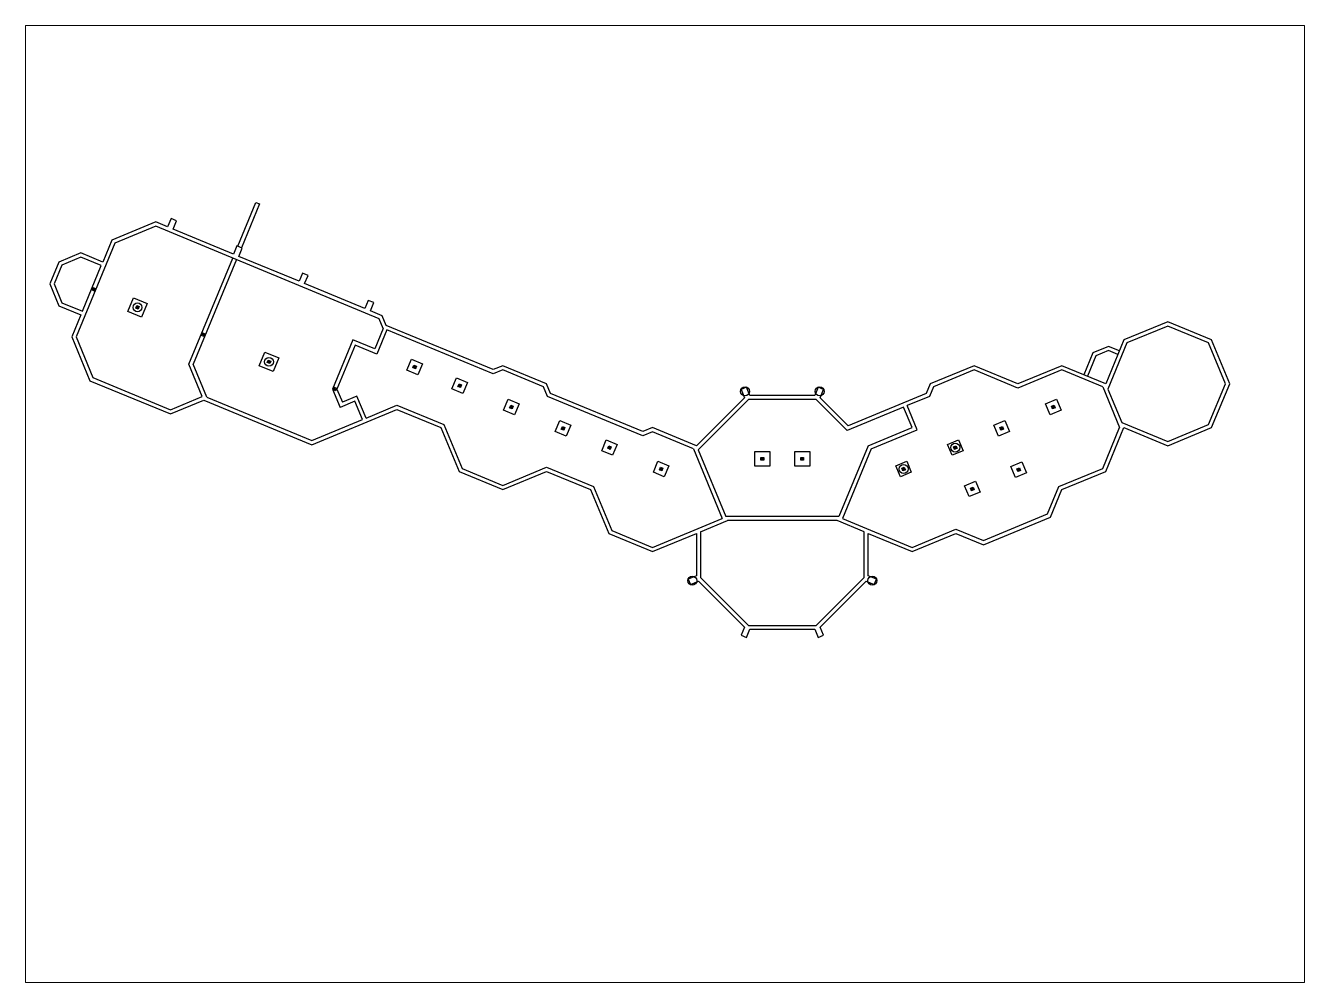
# Paper-space layout '8.5x11' of a CAD drawing. Header units: inches. Extents: x 0 to 10.6, y 0 to 7.9.
# The model-space entities are those that its viewports show. They can reach past a viewport. Long polylines and large blocks are cut down to what shows.
import ezdxf

# ---------------------------------------------------------------- set-up
doc = ezdxf.new("R2010")
doc.units = ezdxf.units.IN
doc.header["$MEASUREMENT"] = 0
for name, color, linetype, lineweight in [('FOUNDATION', 7, 'Continuous', 30), ('GRID LAYOUT', 1, 'Continuous', 9), ('WALL FRAMING', 7, 'Continuous', 30)]:
    doc.layers.add(name, color=color, linetype=linetype, lineweight=lineweight)

msp = doc.modelspace()

# ---------------------------------------------------------------- linework, layer by layer
at = {"color": 5, "lineweight": 30}
for centre, radius in [((6218.8, 4610.8), 0.375), ((6220.3, 4614.5), 0.375), ((6221.4, 4611.9), 1.5), ((6222.5, 4609.3), 0.375), ((6224, 4613), 0.375), ((6307.3, 4574.1), 0.375), ((6308.9, 4577.8), 0.375), ((6310, 4575.2), 1.5), ((6311, 4572.6), 0.375), ((6312.6, 4576.3), 0.375), ((6440.4, 4519), 0.375), ((6441.9, 4522.7), 0.375), ((6443, 4520.1), 1.5), ((6444.1, 4517.5), 0.375), ((6445.6, 4521.2), 0.375), ((6573.4, 4463.9), 0.375), ((6576, 4465), 1.5), ((6574.9, 4467.6), 0.375), ((6577.1, 4462.4), 0.375), ((6578.6, 4466.1), 0.375), ((6706.5, 4408.8), 0.375), ((6708, 4412.5), 0.375), ((6709.1, 4409.9), 1.5), ((6710.2, 4407.3), 0.375), ((6711.7, 4411), 0.375)]:
    msp.add_circle(centre, radius, dxfattribs=at)
at = {"layer": 'FOUNDATION'}
for p, q in [((6512.7, 4698.8), (6549.4, 4787.5)), ((6549.4, 4787.5), (6556.8, 4784.5)), ((6556.8, 4784.5), (6520.1, 4695.8)), ((6346.9, 4748), (6258.2, 4711.3)), ((6346.9, 4739.4), (6264.3, 4705.2)), ((6370.9, 4738.1), (6346.9, 4748)), ((6799, 4552.1), (6346.9, 4739.4)), ((6377.8, 4754.7), (6370.9, 4738.1)), ((6388.9, 4750.1), (6377.8, 4754.7)), ((6382, 4733.5), (6388.9, 4750.1)), ((6504, 4683), (6382, 4733.5)), ((6258.2, 4711.3), (6239.8, 4666.9)), ((6195.5, 4685.3), (6151.2, 4666.9)), ((6264.3, 4705.2), (6185.8, 4515.5)), ((6239.8, 4666.9), (6195.5, 4685.3)), ((6510.9, 4699.6), (6504, 4683)), ((6521.9, 4695), (6510.9, 4699.6)), ((6515.1, 4678.4), (6521.9, 4695)), ((6151.2, 4666.9), (6132.8, 4622.6)), ((6157.3, 4660.8), (6141.4, 4622.6)), ((6195.5, 4676.7), (6157.3, 4660.8)), ((6236.8, 4659.6), (6195.5, 4676.7)), ((6198.6, 4567.3), (6236.8, 4659.6)), ((6413.9, 4460.4), (6502.8, 4674.8)), ((6510.1, 4671.8), (6422.6, 4460.4)), ((6637, 4627.9), (6515.1, 4678.4)), ((6643.9, 4644.5), (6637, 4627.9)), ((6655, 4639.9), (6643.9, 4644.5)), ((6648.1, 4623.3), (6655, 4639.9)), ((6132.8, 4622.6), (6151.2, 4578.3)), ((6141.4, 4622.6), (6157.3, 4584.4)), ((6770, 4572.8), (6648.1, 4623.3)), ((6157.3, 4584.4), (6198.6, 4567.3)), ((6776.9, 4589.4), (6770, 4572.8)), ((6788, 4584.8), (6776.9, 4589.4)), ((6781.1, 4568.2), (6788, 4584.8)), ((6151.2, 4578.3), (6195.5, 4559.9)), ((6195.5, 4559.9), (6177.1, 4515.5)), ((6805.2, 4558.2), (6781.1, 4568.2)), ((6813.2, 4538.8), (6805.2, 4558.2)), ((6807.1, 4532.6), (6789.9, 4491.1)), ((6814.5, 4529.6), (6794.2, 4480.6)), ((6807.1, 4532.6), (6799, 4552.1)), ((7029.5, 4449.2), (6813.2, 4538.8)), ((7029.5, 4440.5), (6814.5, 4529.6)), ((8393.7, 4545.9), (8305, 4509.2)), ((8393.7, 4537.3), (8311.2, 4503.1)), ((8482.4, 4509.2), (8393.7, 4545.9)), ((8476.3, 4503.1), (8393.7, 4537.3)), ((6177.1, 4515.5), (6213.9, 4426.8)), ((6185.8, 4515.5), (6220, 4433)), ((6745.9, 4509.3), (6704.7, 4409.9)), ((6789.9, 4491.1), (6745.9, 4509.3)), ((8305, 4509.2), (8268.3, 4420.5)), ((8311.2, 4503.1), (8272.6, 4410)), ((8510.5, 4420.5), (8476.3, 4503.1)), ((8519.2, 4420.5), (8482.4, 4509.2)), ((6750.2, 4498.8), (6713.4, 4409.9)), ((6794.2, 4480.6), (6750.2, 4498.8)), ((8242.3, 4483.2), (8224, 4438.9)), ((8248.4, 4477.1), (8231.3, 4435.8)), ((8273.7, 4496.2), (8242.3, 4483.2)), ((8273.7, 4487.6), (8248.4, 4477.1)), ((8295.9, 4487.1), (8273.7, 4496.2)), ((8292.8, 4479.7), (8273.7, 4487.6)), ((6441, 4394.9), (6413.9, 4460.4)), ((6450.2, 4393.7), (6422.6, 4460.4)), ((7048.9, 4457.2), (7029.5, 4449.2)), ((7137.6, 4420.5), (7048.9, 4457.2)), ((8002.2, 4457.2), (7913.5, 4420.5)), ((8090.9, 4420.5), (8002.2, 4457.2)), ((8179.6, 4457.2), (8090.9, 4420.5)), ((8268.3, 4420.5), (8179.6, 4457.2)), ((6213.9, 4426.8), (6376.5, 4359.5)), ((6220, 4433), (6376.5, 4368.2)), ((7048.9, 4448.6), (7029.5, 4440.5)), ((7131.5, 4414.4), (7048.9, 4448.6)), ((8002.2, 4448.6), (7919.7, 4414.4)), ((8090.9, 4411.8), (8002.2, 4448.6)), ((8179.6, 4448.6), (8090.9, 4411.8)), ((8262.2, 4414.4), (8179.6, 4448.6)), ((6704.7, 4409.9), (6720, 4372.9)), ((6713.4, 4409.9), (6724.4, 4383.4)), ((7139.6, 4394.9), (7131.5, 4414.4)), ((7145.7, 4401.1), (7137.6, 4420.5)), ((7332.3, 4323.7), (7145.7, 4401.1)), ((7541.9, 4413.5), (7530.8, 4408.9)), ((7530.8, 4408.9), (7537.7, 4392.3)), ((7548.8, 4396.9), (7541.9, 4413.5)), ((7686.7, 4413.5), (7679.8, 4396.9)), ((7697.8, 4408.9), (7686.7, 4413.5)), ((7690.9, 4392.3), (7697.8, 4408.9)), ((7905.5, 4401.1), (7747.5, 4335.6)), ((7913.5, 4420.5), (7905.5, 4401.1)), ((7919.7, 4414.4), (7911.6, 4394.9)), ((8262.2, 4414.4), (8296.4, 4331.8)), ((8272.6, 4410), (8300.7, 4342.3)), ((8476.3, 4337.9), (8510.5, 4420.5)), ((8482.4, 4331.8), (8519.2, 4420.5)), ((6376.5, 4368.2), (6441, 4395)), ((6376.5, 4359.5), (6444.1, 4387.5)), ((6444.1, 4387.5), (6662.4, 4297.1)), ((6450.2, 4393.7), (6662.4, 4305.8)), ((6749.6, 4385.2), (6720, 4372.9)), ((6753.9, 4395.6), (6724.4, 4383.4)), ((6764.9, 4348.2), (6749.6, 4385.2)), ((6772.3, 4351.3), (6753.9, 4395.6)), ((6772.3, 4351.3), (6834.8, 4377.2)), ((6834.8, 4377.2), (6929.6, 4337.9)), ((7332.3, 4315.1), (7139.6, 4394.9)), ((7537.7, 4392.3), (7440.5, 4295.1)), ((7545.6, 4388.9), (7443.8, 4287.1)), ((7683, 4388.9), (7545.6, 4388.9)), ((7679.8, 4396.9), (7548.8, 4396.9)), ((7745.7, 4326.2), (7683, 4388.9)), ((7747.5, 4335.6), (7690.9, 4392.3)), ((7859.6, 4373.4), (7745.7, 4326.2)), ((7876.8, 4331.8), (7859.6, 4373.4)), ((7911.6, 4394.9), (7867, 4376.4)), ((7887.2, 4327.5), (7867, 4376.4)), ((6662.4, 4297.1), (6834.8, 4368.5)), ((6662.4, 4305.8), (6764.9, 4348.2)), ((6834.8, 4368.5), (6923.5, 4331.8)), ((6923.5, 4331.8), (6960.3, 4243.1)), ((6929.6, 4337.9), (6966.4, 4249.2)), ((7351.8, 4331.8), (7332.3, 4323.7)), ((7351.8, 4323.1), (7332.3, 4315.1)), ((7440.5, 4295.1), (7351.8, 4331.8)), ((7434.3, 4288.9), (7351.8, 4323.1)), ((7788.1, 4295.1), (7876.8, 4331.8)), ((7794.2, 4288.9), (7887.2, 4327.5)), ((8262.2, 4249.2), (8296.4, 4331.8)), ((8268.3, 4243.1), (8305, 4331.8)), ((8300.7, 4342.3), (8393.7, 4303.7)), ((8305, 4331.8), (8393.7, 4295.1)), ((8393.7, 4303.7), (8476.3, 4337.9)), ((8393.7, 4295.1), (8482.4, 4331.8)), ((7788.1, 4295.1), (7728.7, 4151.7)), ((7434.3, 4288.9), (7492.7, 4148)), ((7443.8, 4287.1), (7499.9, 4151.7)), ((7794.2, 4288.9), (7735.8, 4148)), ((6960.3, 4243.1), (7048.9, 4206.4)), ((6966.4, 4249.2), (7048.9, 4215)), ((7048.9, 4215), (7137.6, 4251.8)), ((7048.9, 4206.4), (7137.6, 4243.1)), ((7137.6, 4251.8), (7232.5, 4212.5)), ((7137.6, 4243.1), (7226.3, 4206.4)), ((8173.5, 4212.5), (8262.2, 4249.2)), ((8179.6, 4206.4), (8268.3, 4243.1)), ((7226.3, 4206.4), (7263.1, 4117.7)), ((7232.5, 4212.5), (7269.2, 4123.8)), ((8150.5, 4157.1), (8173.5, 4212.5)), ((8156.7, 4150.9), (8179.6, 4206.4)), ((7351.8, 4089.6), (7492.7, 4148)), ((7448.5, 4121), (7503.2, 4143.7)), ((7728.7, 4151.7), (7499.9, 4151.7)), ((7725.4, 4143.7), (7503.2, 4143.7)), ((7780.1, 4121), (7725.4, 4143.7)), ((7735.8, 4148), (7876.8, 4089.6)), ((8020.9, 4103.4), (8150.5, 4157.1)), ((8020.9, 4094.7), (8156.7, 4150.9)), ((7263.1, 4117.7), (7351.8, 4080.9)), ((7269.2, 4123.8), (7351.8, 4089.6)), ((7351.8, 4080.9), (7440.5, 4117.7)), ((7440.5, 4117.7), (7440.5, 4032.1)), ((7448.5, 4121), (7448.5, 4028.9)), ((7780.1, 4028.9), (7780.1, 4121)), ((7788.1, 4032.1), (7788.1, 4117.7)), ((7788.1, 4117.7), (7876.8, 4080.9)), ((7876.8, 4089.6), (7965.5, 4126.3)), ((7876.8, 4080.9), (7965.5, 4117.7)), ((7965.5, 4126.3), (8020.9, 4103.4)), ((7965.5, 4117.7), (8020.9, 4094.7)), ((7440.5, 4032.1), (7423.8, 4025.2)), ((7423.8, 4025.2), (7428.4, 4014.2)), ((7428.4, 4014.2), (7445, 4021)), ((7445, 4021), (7537.7, 3928.4)), ((7448.5, 4028.9), (7545.6, 3931.8)), ((7683, 3931.8), (7780.1, 4028.9)), ((7690.9, 3928.4), (7783.5, 4021)), ((7783.5, 4021), (7800.1, 4014.2)), ((7804.7, 4025.2), (7788.1, 4032.1)), ((7800.1, 4014.2), (7804.7, 4025.2)), ((7545.6, 3931.8), (7683, 3931.8)), ((7537.7, 3928.4), (7530.8, 3911.8)), ((7530.8, 3911.8), (7541.9, 3907.2)), ((7541.9, 3907.2), (7548.8, 3923.8)), ((7548.8, 3923.8), (7679.8, 3923.8)), ((7679.8, 3923.8), (7686.7, 3907.2)), ((7686.7, 3907.2), (7697.8, 3911.8)), ((7697.8, 3911.8), (7690.9, 3928.4))]:
    msp.add_line(p, q, dxfattribs=at)
at = {"layer": 'FOUNDATION', "color": 6}
for p, q in [((6866.9, 4453.2), (6874.1, 4456.2)), ((6868, 4455.7), (6873.1, 4453.6)), ((6869, 4458.3), (6872, 4451.1)), ((6869.5, 4452.2), (6871.6, 4457.2)), ((6958.2, 4415.4), (6965.3, 4418.4)), ((6959.2, 4418), (6964.3, 4415.9)), ((6960.3, 4420.5), (6963.2, 4413.3)), ((6960.7, 4414.4), (6962.8, 4419.4)), ((7062.7, 4372.1), (7069.9, 4375.1)), ((7063.7, 4374.7), (7068.8, 4372.6)), ((7064.8, 4377.2), (7067.8, 4370)), ((7065.2, 4371.1), (7067.3, 4376.1)), ((8158.7, 4375.1), (8165.9, 4372.1)), ((8159.8, 4372.6), (8164.8, 4374.7)), ((8160.8, 4370), (8163.8, 4377.2)), ((8163.3, 4371.1), (8161.2, 4376.1)), ((7167.2, 4328.8), (7174.4, 4331.8)), ((7168.2, 4331.4), (7173.3, 4329.3)), ((7169.3, 4333.9), (7172.3, 4326.7)), ((7169.7, 4327.8), (7171.8, 4332.9)), ((8054.2, 4331.8), (8061.4, 4328.8)), ((8055.2, 4329.3), (8060.3, 4331.4)), ((8056.3, 4326.7), (8059.3, 4333.9)), ((8058.8, 4327.8), (8056.7, 4332.9)), ((7263.1, 4295.1), (7266, 4287.9)), ((7263.5, 4288.9), (7265.6, 4294)), ((7962.5, 4287.9), (7965.5, 4295.1)), ((7965.1, 4288.9), (7962.9, 4294)), ((7261, 4290), (7268.2, 4293)), ((7262, 4292.5), (7267.1, 4290.4)), ((7571.1, 4271.6), (7576.6, 4266.1)), ((7576.6, 4271.6), (7571.1, 4266.1)), ((7576.6, 4268.9), (7571.1, 4268.9)), ((7573.8, 4271.6), (7573.8, 4266.1)), ((7651.9, 4271.6), (7657.4, 4266.1)), ((7657.4, 4271.6), (7651.9, 4266.1)), ((7657.4, 4268.9), (7651.9, 4268.9)), ((7654.6, 4271.6), (7654.6, 4266.1)), ((7960.4, 4293), (7967.6, 4290)), ((7961.5, 4290.4), (7966.5, 4292.5)), ((7365.5, 4246.7), (7372.7, 4249.7)), ((7366.5, 4249.2), (7371.6, 4247.1)), ((7367.6, 4251.8), (7370.6, 4244.6)), ((7368, 4245.6), (7370.1, 4250.7)), ((7855.9, 4249.7), (7863.1, 4246.7)), ((7856.9, 4247.1), (7862, 4249.2)), ((7858, 4244.6), (7861, 4251.8)), ((7860.5, 4245.6), (7858.4, 4250.7)), ((8088.8, 4248.2), (8096, 4245.2)), ((8089.9, 4245.7), (8094.9, 4247.8)), ((8090.9, 4243.1), (8093.9, 4250.3)), ((8093.5, 4244.2), (8091.4, 4249.2)), ((7995, 4209.4), (8002.2, 4206.4)), ((7996.1, 4206.8), (8001.2, 4208.9)), ((7997.1, 4204.3), (8000.1, 4211.5)), ((7999.7, 4205.3), (7997.6, 4210.4))]:
    msp.add_line(p, q, dxfattribs=at)
at = {"layer": 'FOUNDATION'}
for points in [[(6217.8, 4610.4), (6219.9, 4615.5), (6225, 4613.4), (6222.9, 4608.3)], [(6318.1, 4555.6), (6290.4, 4567.1), (6301.8, 4594.8), (6329.6, 4583.3)], [(6306.4, 4573.7), (6308.5, 4578.8), (6313.5, 4576.7), (6311.4, 4571.6)], [(6439.4, 4518.6), (6441.5, 4523.7), (6446.6, 4521.6), (6444.5, 4516.5)], [(6584.1, 4445.4), (6556.4, 4456.9), (6567.9, 4484.6), (6595.6, 4473.1)], [(6572.4, 4463.5), (6574.5, 4468.6), (6579.6, 4466.5), (6577.5, 4461.4)], [(6864, 4470.4), (6886.2, 4461.2), (6877, 4439), (6854.8, 4448.2)], [(6866.9, 4453.2), (6869, 4458.3), (6874.1, 4456.2), (6872, 4451.1)], [(6955.3, 4432.6), (6977.4, 4423.4), (6968.2, 4401.2), (6946.1, 4410.4)], [(6705.5, 4408.4), (6707.6, 4413.5), (6712.7, 4411.4), (6710.6, 4406.3)], [(6958.2, 4415.4), (6960.3, 4420.5), (6965.3, 4418.4), (6963.2, 4413.3)], [(7059.8, 4389.3), (7081.9, 4380.1), (7072.8, 4357.9), (7050.6, 4367.1)], [(7062.7, 4372.1), (7064.8, 4377.2), (7069.9, 4375.1), (7067.8, 4370)], [(8146.6, 4380.1), (8168.8, 4389.3), (8178, 4367.1), (8155.8, 4357.9)], [(8160.8, 4370), (8158.7, 4375.1), (8163.8, 4377.2), (8165.9, 4372.1)], [(7164.3, 4346), (7186.5, 4336.8), (7177.3, 4314.6), (7155.1, 4323.8)], [(8042.1, 4336.8), (8064.3, 4346), (8073.5, 4323.8), (8051.3, 4314.6)], [(7167.2, 4328.8), (7169.3, 4333.9), (7174.4, 4331.8), (7172.3, 4326.7)], [(8056.3, 4326.7), (8054.2, 4331.8), (8059.3, 4333.9), (8061.4, 4328.8)], [(7258.1, 4307.2), (7280.2, 4298), (7271.1, 4275.8), (7248.9, 4285)], [(7261, 4290), (7263.1, 4295.1), (7268.2, 4293), (7266, 4287.9)], [(7948.3, 4298), (7970.5, 4307.2), (7979.7, 4285), (7957.5, 4275.8)], [(7962.5, 4287.9), (7960.4, 4293), (7965.5, 4295.1), (7967.6, 4290)], [(7558.8, 4283.7), (7588.8, 4283.7), (7588.8, 4253.7), (7558.8, 4253.7)], [(7571.1, 4271.6), (7576.6, 4271.6), (7576.6, 4266.1), (7571.1, 4266.1)], [(7639.7, 4283.7), (7669.7, 4283.7), (7669.7, 4253.7), (7639.7, 4253.7)], [(7651.9, 4271.6), (7657.4, 4271.6), (7657.4, 4266.1), (7651.9, 4266.1)], [(7362.6, 4263.9), (7384.8, 4254.7), (7375.6, 4232.5), (7353.4, 4241.7)], [(7365.5, 4246.7), (7367.6, 4251.8), (7372.7, 4249.7), (7370.6, 4244.6)], [(7843.8, 4254.6), (7865.9, 4263.8), (7875.1, 4241.6), (7853, 4232.4)], [(7858, 4244.6), (7855.9, 4249.7), (7861, 4251.8), (7863.1, 4246.7)], [(8076.7, 4253.2), (8098.9, 4262.4), (8108.1, 4240.2), (8085.9, 4231)], [(8090.9, 4243.1), (8088.8, 4248.2), (8093.9, 4250.3), (8096, 4245.2)], [(7983, 4214.4), (8005.1, 4223.5), (8014.3, 4201.4), (7992.1, 4192.2)], [(7997.1, 4204.3), (7995, 4209.4), (8000.1, 4211.5), (8002.2, 4206.4)]]:
    msp.add_lwpolyline(points, close=True, dxfattribs=at)
for centre in [(6310, 4575.2), (6576, 4465), (7538.8, 4405.2), (7689.7, 4405.2), (7964, 4291.5), (7859.5, 4248.2), (7432.1, 4022.2), (7796.4, 4022.2)]:
    msp.add_circle(centre, 9, dxfattribs=at)
at = {"layer": 'WALL FRAMING', "color": 6, "ltscale": 75}
for points in [[(7571.1, 4271.6), (7576.6, 4271.6), (7576.6, 4266.1), (7571.1, 4266.1)], [(7651.9, 4271.6), (7657.4, 4271.6), (7657.4, 4266.1), (7651.9, 4266.1)]]:
    msp.add_lwpolyline(points, close=True, dxfattribs=at)

psp = doc.layouts.new('8.5x11')

# ---------------------------------------------------------------- viewports
at = {"layer": 'GRID LAYOUT', "color": 6}
psp.add_viewport(center=(5.302, 3.969), size=(10.604, 7.9375), view_center_point=(7376.93, 4177.387), view_height=1936.12985, dxfattribs=at)

doc.saveas('drawing.dxf')
